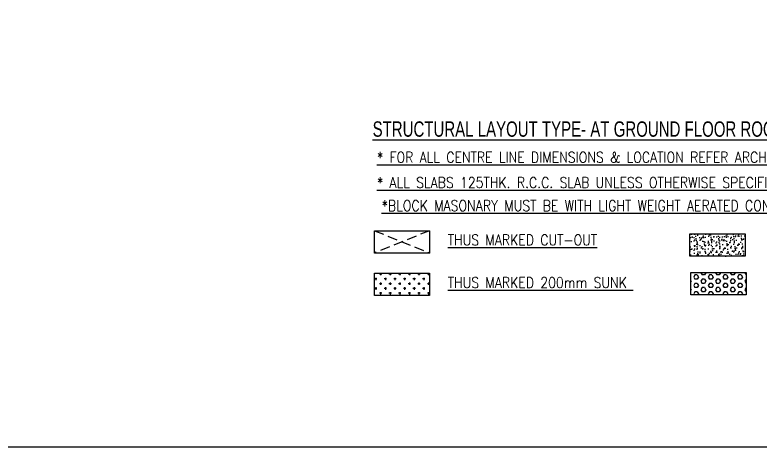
# Model space of a CAD drawing. Header units: millimetres. Extents: x 1078357 to 2594950, y -5122486 to -4636555.
# Drawn here: x 1105135 to 1124549, y -4684019 to -4672771 of the extents above; entities that cross this region are included whole.
import ezdxf

# ---------------------------------------------------------------- set-up
doc = ezdxf.new("R2010")
doc.units = ezdxf.units.MM
doc.linetypes.add('CONTINOUS', pattern=[0])
doc.linetypes.add('HIDDEN', pattern=[0.375, 0.25, -0.125])
doc.layers.add('Boundary', color=40, linetype='Continuous', lineweight=30)
doc.layers.add('HATCH', color=8, linetype='Continuous', lineweight=30)
for name, color, linetype in [('DROP SLAB', 8, 'Continuous'), ('S TEXT', 7, 'Continuous'), ('S-CUTOUT', 8, 'HIDDEN'), ('S-LEGEND', 7, 'Continuous')]:
    doc.layers.add(name, color=color, linetype=linetype)
doc.styles.add('ROMANS', font='romans.shx', dxfattribs={"width": 0.85})
doc.styles.add('SANSSERIF', font='sas_____.pfb')

msp = doc.modelspace()

# ---------------------------------------------------------------- hatches: boundary and pattern name
at = {"layer": 'HATCH'}
h = msp.add_hatch(dxfattribs=at)
h.set_pattern_fill('AR-SAND', color=8, scale=3, angle=90)
h.set_pattern_definition([(127.5, (376287.46, -41671.84), (-146.8239712, -4.800094), [0, -115.824, 0, -129.54, 0, -123.825]), (97.5, (376287.46, -41671.84), (-215.04753, 134.856985), [0, -62.484, 0, -104.394, 0, -40.005]), (57.5, (376287.46, -41765.57), (-0.4311554, 237.297711), [0, -38.1, 0, -137.16, 0, -179.07]), (47.5, (376287.46, -41765.57), (-66.878797, 229.066936), [0, -19.05, 0, -89.916, 0, -102.87])])
h.paths.add_polyline_path([(1122721.2, -4678470.2), (1124156.8, -4678470.2), (1124156.8, -4679051.6), (1122721.2, -4679051.6)])
at = {"layer": 'HATCH', "ltscale": 1000}
h = msp.add_hatch(dxfattribs=at)
h.set_pattern_fill('CROSS', color=8, scale=500, angle=180)
h.set_pattern_definition([(180, (2593318.11, -4082391.99), (-125, -125), [62.5, -187.5]), (270, (2593286.86, -4082360.74), (125, -125), [62.5, -187.5])])
h.paths.add_polyline_path([(1114502.3, -4679496.9), (1115937.9, -4679496.9), (1115937.9, -4680078.3), (1114502.3, -4680078.3)])
h = msp.add_hatch(dxfattribs=at)
h.set_pattern_fill('HEX', color=8, scale=20, angle=180)
h.set_pattern_definition([(180, (1075288.74, -4434711.33), (-1e-14, -109.985226), [63.5, -127]), (300, (1075288.74, -4434711.33), (95.25, 54.992613), [63.5, -127]), (240, (1075225.24, -4434711.33), (95.25, -54.992613), [63.5, -127])])
h.paths.add_polyline_path([(1122748.1, -4679474.3), (1124183.6, -4679474.3), (1124183.6, -4680055.6), (1122748.1, -4680055.6)])

# ---------------------------------------------------------------- linework, layer by layer
at = {"layer": 'Boundary', "ltscale": 700, "elevation": 0}
msp.add_lwpolyline([(1097224.7, -4636555), (1204038.4, -4636555), (1204038.4, -4684019.2), (1097224.7, -4684019.2)], close=True, dxfattribs=at)
at = {"layer": 'DROP SLAB', "color": 3, "linetype": 'CONTINOUS', "ltscale": 500, "elevation": 0.2}
msp.add_lwpolyline([(1114502.3, -4678387.3), (1115937.9, -4678387.3), (1115937.9, -4678968.7), (1114502.3, -4678968.7)], close=True, dxfattribs=at)
at = {"layer": 'S-CUTOUT', "ltscale": 1000}
for p, q in [((1114502.3, -4678387.3, 0.2), (1115937.9, -4678968.7, 0.2)), ((1115937.9, -4678387.3, 0.2), (1114502.3, -4678968.7, 0.2))]:
    msp.add_line(p, q, dxfattribs=at)
at = {"layer": 'S-LEGEND', "color": 1, "linetype": 'Continuous', "elevation": 0.2}
for points in [[(1122721.2, -4678470.2), (1124156.8, -4678470.2), (1124156.8, -4679051.6), (1122721.2, -4679051.6)], [(1114502.3, -4679496.9), (1115937.9, -4679496.9), (1115937.9, -4680078.3), (1114502.3, -4680078.3)], [(1122748.1, -4679474.3), (1124183.6, -4679474.3), (1124183.6, -4680055.6), (1122748.1, -4680055.6)]]:
    msp.add_lwpolyline(points, close=True, dxfattribs=at)

# ---------------------------------------------------------------- texts
at = {"layer": 'S TEXT', "color": 1, "extrusion": (-1.33677e-08, 3.74197e-09, 1), "style": 'SANSSERIF', "width": 0.7}
msp.add_text('%%USTRUCTURAL LAYOUT TYPE- AT GROUND FLOOR ROOF SLAB LVL. (TOWER 1)', height=400, dxfattribs=at).set_placement((1114454.4, -4675942, 0.2))
at = {"layer": 'S-LEGEND', "color": 0, "linetype": 'Continuous', "style": 'ROMANS', "width": 0.85}
for s, p in [('%%U* FOR ALL CENTRE LINE DIMENSIONS & LOCATION REFER ARCH. DRG.', (1114566.5, -4676616.2, 0.2)), ('%%U* ALL SLABS 125THK. R.C.C. SLAB UNLESS OTHERWISE SPECIFIED.', (1114566.5, -4677274.5, 0.2)), ('%%UTHUS MARKED CUT-OUT', (1116412.9, -4678767.5, 0.2)), ('%%UTHUS MARKED 200mm SUNK ', (1116412.9, -4679877, 0.2))]:
    msp.add_text(s, height=280.28, dxfattribs=at).set_placement(p)
at = {"layer": 'S-LEGEND', "color": 0, "linetype": 'Continuous', "insert": (1114689.8, -4677969.4, 0.2), "char_height": 280.2804, "width": 26415.119, "attachment_point": 7, "style": 'ROMANS'}
msp.add_mtext('{\\L*BLOCK MASONARY MUST BE WITH LIGHT WEIGHT AERATED CONC. BLOCK DENSITY NOT MORE THAN 8.0KN/M\\fArial|b0|i0|c0|p34;\\l³}', dxfattribs=at)

doc.saveas('drawing.dxf')
